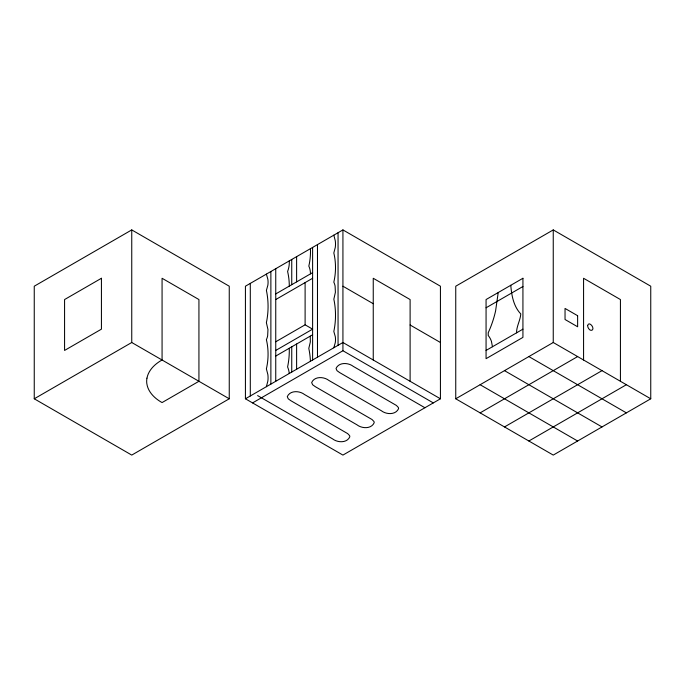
<?xml version="1.0" encoding="UTF-8"?>
<svg xmlns="http://www.w3.org/2000/svg" width="685" height="685" viewBox="0 0 685 685"><rect width="100%" height="100%" fill="white"/><g stroke="black" fill="none" stroke-linecap="round" stroke-linejoin="round"><path stroke-width="1.03" d="M516.541 332.841C516.481 326.214 520.377 320.315 520.771 313.918C513.519 306.323 511.601 295.372 510.779 285.285M498.218 292.538L495.597 310.904A108.949 108.949 0 0 1 488.234 332.713L488.225 335.504A18.375 18.375 0 0 1 491.436 341.37L492.455 346.747M266.388 386.691L267.835 381.117A23.821 23.821 0 0 0 267.835 374.438L266.388 368.864L266.782 367.04A64.493 64.493 0 0 0 266.799 341.507L266.388 339.683A18.281 18.281 0 0 0 267.647 335.864L267.963 329.596L266.388 322.669A79.015 79.015 0 0 0 266.414 290.389L267.835 285.302A19.916 19.916 0 0 0 267.835 279.197L266.388 274.103M333.826 347.757L335.273 342.663A19.916 19.916 0 0 0 335.273 336.558L333.826 331.471A79.015 79.015 0 0 0 333.852 299.191L335.402 292.264L335.085 285.996A18.281 18.281 0 0 0 333.826 282.177L334.22 280.353A64.493 64.493 0 0 0 334.237 254.82L333.826 252.996L335.273 247.422A23.821 23.821 0 0 0 335.273 240.743L333.826 235.169M131.751 229.912L34.25 286.21L34.25 398.79L131.751 455.088L229.252 398.79L229.252 286.21L131.751 229.912L131.751 342.5L229.252 398.79M34.25 398.79L131.751 342.5M342.928 229.912L245.427 286.21L245.427 398.79L342.928 455.088L440.429 398.79L440.429 286.21L342.928 229.912L342.928 350.737L433.297 402.908M275.747 293.925L312.608 272.647M275.747 299.55L312.608 278.273M275.747 341.772L305.108 324.818L305.108 282.605M275.747 350.437L312.608 329.16L305.108 324.818M275.747 356.063L312.608 334.777M245.427 398.79L342.928 342.5L440.429 398.79M252.559 402.908L342.928 350.737M553.249 229.912L455.748 286.21L455.748 398.79L553.249 455.088L650.75 398.79L650.75 286.21L553.249 229.912L553.249 342.5L650.75 398.79M486.067 307.788L522.929 286.51M486.067 350.437L522.929 329.16M455.748 398.79L553.249 342.5M480.125 412.867L577.626 356.577M504.502 426.935L602.004 370.645M528.871 441.012L626.373 384.722M528.871 356.577L626.373 412.867M504.502 370.645L602.004 426.935M342.928 286.21L373.248 303.712M410.109 324.998L440.429 342.5M480.125 384.722L577.626 441.012M424.923 407.746L353.323 366.415C348.382 362.502 338.869 361.988 336.027 368.487L337.011 370.688L339.614 372.563L396.418 405.451L398.362 407.481L398.584 408.628C395.742 415.127 386.229 414.613 381.288 410.7L328.946 380.483C324.005 376.579 314.492 376.065 311.658 382.564L312.634 384.764L315.246 386.64L372.049 419.528L373.993 421.558L374.207 422.696C371.364 429.204 361.851 428.682 356.911 424.777L304.568 394.56C299.636 390.647 290.115 390.133 287.28 396.641L288.257 398.833L290.868 400.716L347.672 433.605L349.615 435.626L349.829 436.773C346.995 443.272 337.474 442.758 332.542 438.854L257.62 395.596M310.245 336.147L310.331 341.978L308.807 348.374A79.588 79.588 0 0 1 310.425 361.269M620.43 381.288L620.43 299.55L583.569 278.273L583.569 360.002M410.109 381.288L410.109 299.55L373.248 278.273L373.248 360.002M338.056 232.729L338.056 345.308M317.48 244.605L317.48 357.193M312.608 247.422L312.608 360.002M296.614 256.652L296.614 281.877M296.614 344.016L296.614 369.241M291.742 259.469L291.742 284.695M291.742 346.824L291.742 372.049M275.747 268.7L275.747 381.288M270.875 271.517L270.875 384.097M250.299 283.393L250.299 395.981M289.25 373.505A21.826 21.826 0 0 0 287.597 366.954A78.921 78.921 0 0 0 289.258 348.271M289.301 286.107A65.007 65.007 0 0 0 287.606 271.457A25.037 25.037 0 0 0 289.275 260.916M310.476 273.872A18.992 18.992 0 0 0 308.832 266.088A64.724 64.724 0 0 0 310.442 248.681M587.644 325.546C587.507 327.798 590.256 331.891 592.576 329.845C594.46 326.959 588.62 320.931 587.644 325.546M146.958 378.171L146.83 378.951A17.116 17.116 0 0 0 146.83 383.626C147.789 390.493 152.575 396.17 158.081 400.057A41.674 41.674 0 0 0 162.071 402.566L198.933 381.288L198.933 299.55L162.071 278.273L162.071 360.002A41.674 41.674 0 0 0 158.081 362.511C152.781 366.269 148.165 371.63 146.958 378.171M101.431 278.273L64.57 299.55L64.57 350.437L101.431 329.16L101.431 278.273M522.929 278.273L486.067 299.55L486.067 358.675L522.929 337.388L522.929 278.273M577.626 315.708L565.039 308.438L565.039 319.501L577.626 326.771L577.626 315.708"/></g></svg>
